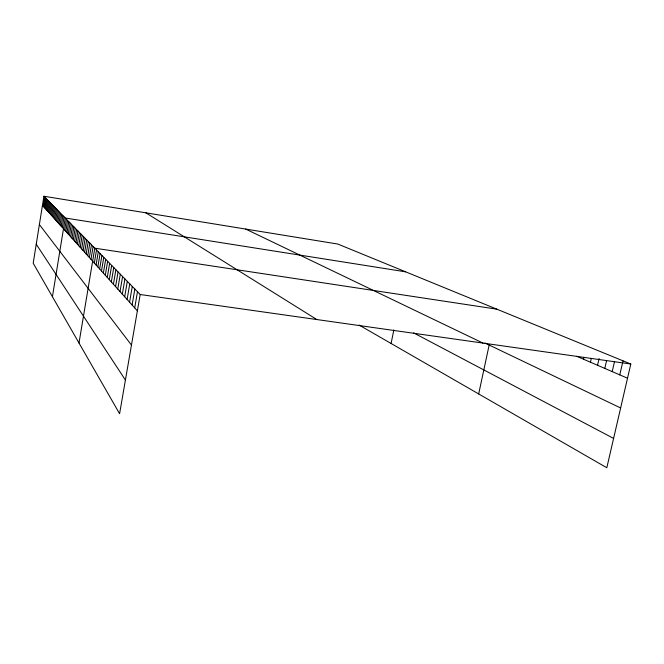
<?xml version="1.0" encoding="UTF-8"?>
<svg xmlns="http://www.w3.org/2000/svg" width="664" height="664" viewBox="0 0 664 664"><rect width="100%" height="100%" fill="white"/><g stroke="black" fill="none" stroke-linecap="round" stroke-linejoin="round"><path stroke-width="1" d="M43.907 196.245L33.2 263.234L119.595 413.738L140.195 294.517L43.907 196.245L337.802 244.045L630.8 364.03L606.813 467.755L359.099 325.053M43.301 206.321L44.779 197.133M44.173 207.292L45.658 198.03M45.052 208.264L46.546 198.943M45.949 209.26L47.451 199.864M46.853 210.272L48.372 200.802M47.775 211.293L49.31 201.756M48.713 212.331L50.256 202.727M49.659 213.385L51.219 203.707M50.63 214.455L52.199 204.703M51.609 215.551L53.186 205.715M52.597 216.655L54.199 206.745M53.61 217.775L55.22 207.79M54.639 218.921L56.266 208.853M55.685 220.074L57.32 209.932M56.739 221.253L58.399 211.036M57.818 222.448L59.486 212.148M58.913 223.668L60.598 213.277M60.026 224.905L61.727 214.43M61.163 226.167L62.881 215.601M62.316 227.445L64.043 216.796M52.423 296.725L65.23 218.008L405.629 271.825M64.64 230.034L66.408 219.203M65.819 231.338L67.595 220.423M67.014 232.666L68.807 221.66M68.226 234.018L70.044 222.921M69.463 235.396L71.297 224.2M70.724 236.791L72.575 225.503M72.002 238.218L73.87 226.831M73.314 239.662L75.198 228.175M74.634 241.14L76.543 229.553M75.986 242.642L77.912 230.947M77.364 244.169L79.306 232.375M78.767 245.721L80.726 233.819M80.195 247.307L82.17 235.297M81.647 248.925L83.647 236.807M83.124 250.569L85.15 238.334M84.635 252.254L86.685 239.903M86.179 253.963L88.246 241.497M87.748 255.706L89.831 243.115M89.35 257.483L91.458 244.775M90.976 259.292L93.109 246.46M78.999 343.014L94.803 248.187L496.846 309.175M94.338 263.027L96.521 249.946M96.072 264.953L98.28 251.739M97.84 266.92L100.073 253.573M99.65 268.928L101.907 255.441M101.492 270.978L103.775 257.35M103.376 273.07L105.692 259.3M105.302 275.203L107.643 261.292M107.261 277.394L109.635 263.326M109.278 279.627L111.677 265.409M111.328 281.909L113.76 267.534M113.428 284.242L115.893 269.708M115.578 286.632L118.076 271.933M117.777 289.072L120.3 274.215M120.026 291.571L122.583 276.539M122.325 294.127L124.923 278.93M124.683 296.75L127.314 281.37M127.098 299.431L129.77 283.868M129.571 302.178L132.277 286.433M132.111 305L134.85 289.064M134.709 307.888L137.489 291.753M391.096 343.479L393.843 329.942M478.678 393.935L489.161 345.039M583.515 359.224L583.946 357.323M590.462 362.22L591.333 358.377M597.558 365.283L599.102 358.485M604.804 368.412L606.597 360.56M612.208 371.608L614.49 361.689M619.778 374.878L623.015 360.842M140.195 294.517L630.8 364.03M576.709 356.286L627.521 378.214M484.961 343.031L620.632 407.97M245.663 229.063L482.977 343.089M413.664 332.896L613.594 438.414M145.864 212.829L316.819 319.542M42.446 205.375L137.373 310.843M39.383 224.556L131.464 345.072M36.238 244.227L125.421 380.057"/></g></svg>
